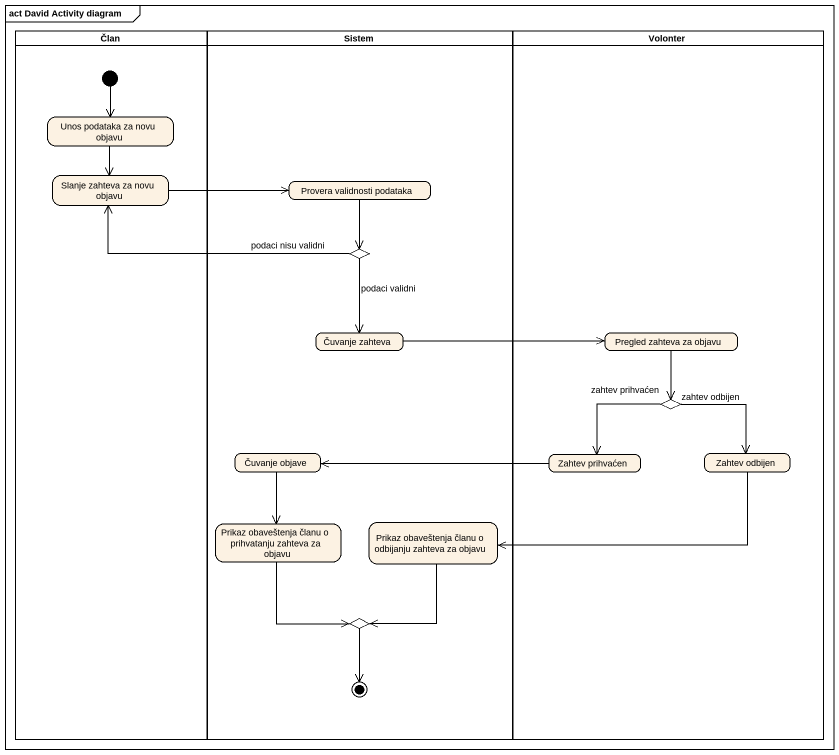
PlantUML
@startuml
mainframe act David Activity diagram
hide empty description
state Član <<partition>> {
  state "Unos podataka za novu objavu" as Unos_podataka_za_novu_objavu
  state "Slanje zahteva za novu objavu" as Slanje_zahteva_za_novu
  [*] --> Unos_podataka_za_novu_objavu
}
state Sistem <<partition>> {
  state "Provera validnosti podataka" as Provera_validnosti_podataka
  state choice1 <<choice>>
  state "Čuvanje zahteva" as Čuvanje_zahteva
  state "Čuvanje objave" as Čuvanje_objave
  state "Prikaz obaveštenja članu o prihvatanju zahteva za objavu" as Prikaz_obaveštenja_članu_o
  state "Prikaz obaveštenja članu o odbijanju zahteva za objavu" as Prikaz_obaveštenja_članu_o_2
  state choice3 <<choice>>
  choice3 --> [*]
}
state Volonter <<partition>> {
  state "Pregled zahteva za objavu" as Pregled_zahteva_za_objavu
  state choice2 <<choice>>
  state "Zahtev prihvaćen" as Zahtev_prihvaćen
  state "Zahtev odbijen" as Zahtev_odbijen
}
Unos_podataka_za_novu_objavu --> Slanje_zahteva_za_novu
Slanje_zahteva_za_novu -right-> Provera_validnosti_podataka
Provera_validnosti_podataka --> choice1
choice1 -left-> Slanje_zahteva_za_novu : podaci nisu validni
choice1 --> Čuvanje_zahteva : podaci validni
Čuvanje_zahteva -right-> Pregled_zahteva_za_objavu
Pregled_zahteva_za_objavu --> choice2
choice2 --> Zahtev_prihvaćen : zahtev prihvaćen
choice2 --> Zahtev_odbijen : zahtev odbijen
Čuvanje_objave --> Prikaz_obaveštenja_članu_o
Zahtev_prihvaćen -left-> Čuvanje_objave
Zahtev_odbijen -left-> Prikaz_obaveštenja_članu_o_2
Prikaz_obaveštenja_članu_o --> choice3
Prikaz_obaveštenja_članu_o_2 --> choice3
@enduml
